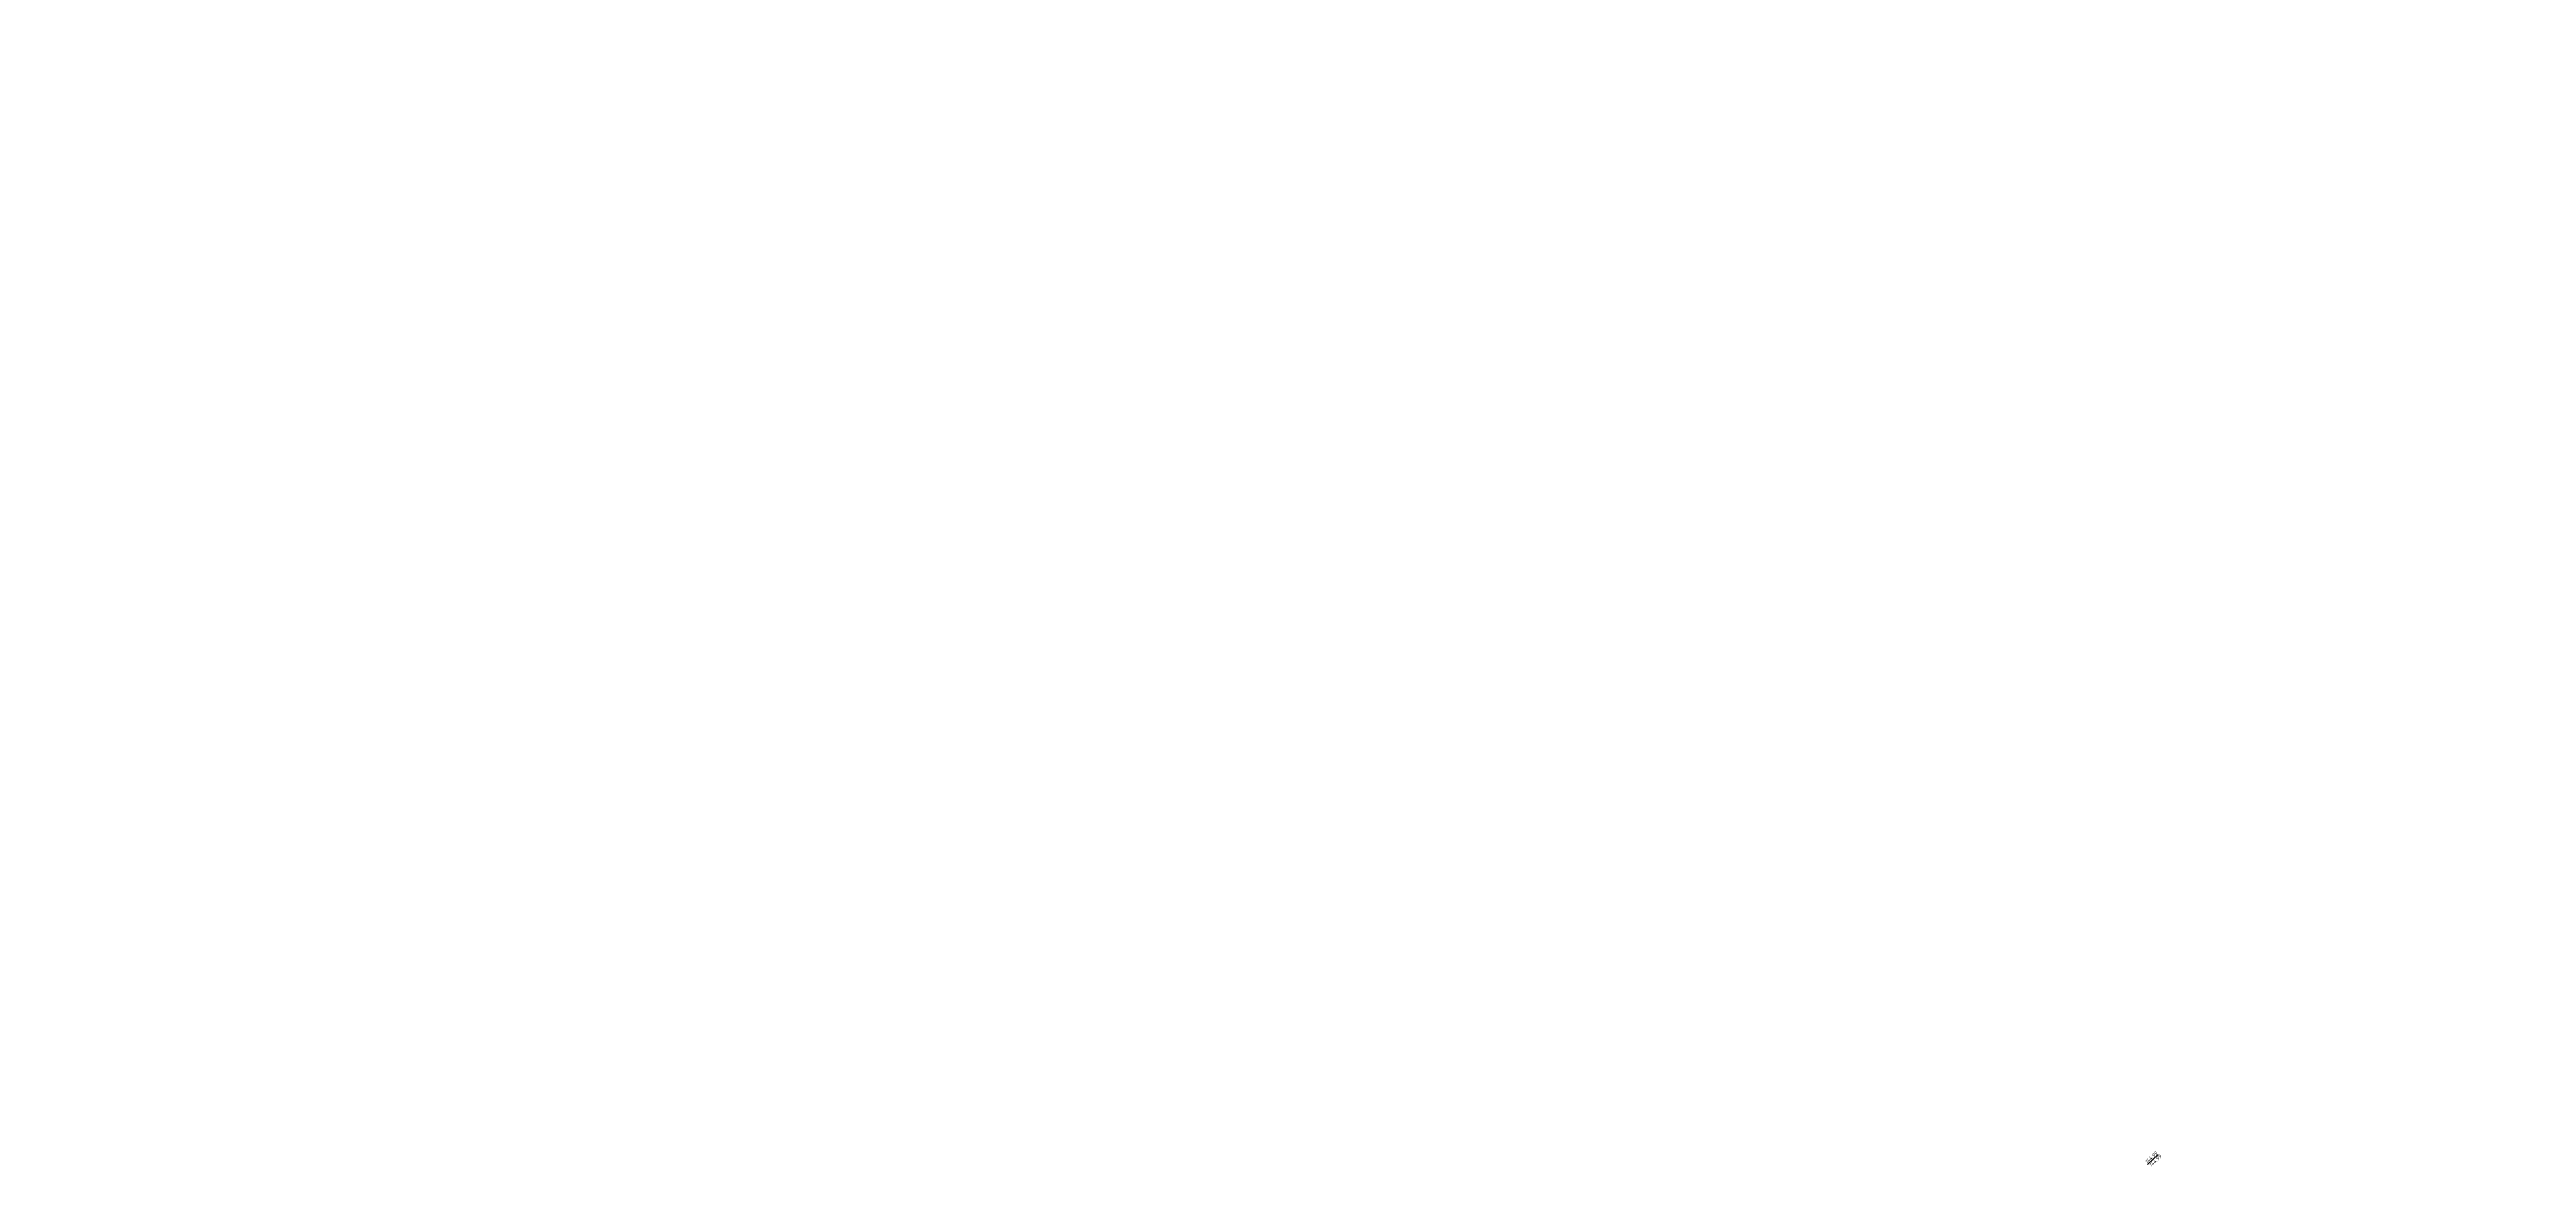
# Model space of a CAD drawing. Header units: metres. Extents: x 2306714 to 2308412, y 453204 to 454783.
# Drawn here: x 2306748 to 2307563, y 454061 to 454430 of the extents above; entities that cross this region are included whole.
import ezdxf

# ---------------------------------------------------------------- set-up
doc = ezdxf.new("R2010")
doc.units = ezdxf.units.M
doc.layers.add('АД_серый', color=250, linetype='Continuous')
doc.layers.add('ГП_АД том 3.2.6', color=250, linetype='Continuous', lineweight=40)
doc.layers.add('ГП_ВП', color=1, linetype='Continuous', lineweight=40)
doc.styles.add('ASML', font='isocpeui.ttf')

# ---------------------------------------------------------------- blocks, each defined once
blk = doc.blocks.new('АД 3.2.6')
at = {"layer": 'АД_серый'}
h = blk.add_hatch(dxfattribs=at)
h.set_pattern_fill('ANSI37', color=256, scale=0.25)
h.set_pattern_definition([(45, (-2306965.9422, -453205.9558), (-0.56126600757, 0.56126600757), []), (135, (-2306965.9422, -453205.9558), (-0.56126600757, -0.56126600757), [])])
edge = h.paths.add_edge_path()
edge.add_line((1053.93, 1206.09), (1054.03, 1208.2))
edge.add_line((1054.03, 1208.2), (1018.62, 1175.79))
edge.add_line((1018.62, 1175.79), (966.99, 1128.52))
edge.add_line((966.99, 1128.52), (878.48, 1047.49))
edge.add_line((878.48, 1047.49), (841.6, 1013.73))
edge.add_line((841.6, 1013.73), (814.31, 988.74))
edge.add_line((814.31, 988.74), (777.44, 954.98))
edge.add_line((777.44, 954.98), (740.56, 921.22))
edge.add_line((740.56, 921.22), (666.8, 853.69))
edge.add_line((666.8, 853.69), (629.92, 819.92))
edge.add_line((629.92, 819.92), (593.04, 786.16))
edge.add_line((593.04, 786.16), (556.17, 752.4))
edge.add_line((556.17, 752.4), (292.42, 510.93))
edge.add_line((292.42, 510.93), (59.06, 297.28))
edge.add_arc((479.25, -161.67), 622.25, 132.47509, 141.1318)
edge.add_line((-5.23, 228.81), (-27.96, 200.61))
edge.add_arc((-516.72, 594.55), 627.75, 312.47523, 321.1318, ccw=False)
edge.add_line((-92.82, 131.54), (-212.23, 22.21))
edge.add_line((-212.23, 22.21), (-211.22, 21.1))
edge.add_line((-211.22, 21.1), (-91.8, 130.43))
edge.add_arc((-516.72, 594.55), 629.25, 312.47523, 321.1318)
edge.add_line((-26.79, 199.67), (-4.06, 227.87))
edge.add_arc((479.25, -161.67), 620.75, 132.47509, 141.1318, ccw=False)
edge.add_line((60.07, 296.18), (293.45, 509.84))
edge.add_line((293.45, 509.84), (557.18, 751.29))
edge.add_line((557.18, 751.29), (594.06, 785.05))
edge.add_line((594.06, 785.05), (630.94, 818.82))
edge.add_line((630.94, 818.82), (667.81, 852.58))
edge.add_line((667.81, 852.58), (741.57, 920.11))
edge.add_line((741.57, 920.11), (778.45, 953.87))
edge.add_line((778.45, 953.87), (815.33, 987.64))
edge.add_line((815.33, 987.64), (842.62, 1012.62))
edge.add_line((842.62, 1012.62), (879.5, 1046.38))
edge.add_line((879.5, 1046.38), (968.01, 1127.42))
edge.add_line((968.01, 1127.42), (1019.63, 1174.69))
edge.add_line((1019.63, 1174.69), (1053.93, 1206.09))

msp = doc.modelspace()

# ---------------------------------------------------------------- block references
at = {"layer": 'ГП_АД том 3.2.6'}
msp.add_blockref('АД 3.2.6', (2306959.994, 453221.76), dxfattribs=at)

# ---------------------------------------------------------------- next in the draw order: texts
at = {"layer": 'ГП_ВП', "color": 1, "linetype": 'Continuous', "lineweight": 20, "insert": (2307439.698, 454065.379, 144.99), "char_height": 1.15, "width": 4.33539, "attachment_point": 5, "rotation": 42.599846, "style": 'ASML', "bg_fill": 3, "box_fill_scale": 1.326087, "bg_fill_color": 9, "bg_fill_true_color": 13158600, "bg_fill_transparency": 0}
msp.add_mtext('144.99', dxfattribs=at)

# ---------------------------------------------------------------- next in the draw order: texts
at = {"layer": 'ГП_ВП', "color": 7, "linetype": 'Continuous', "lineweight": 20, "insert": (2307438.88, 454063.098, 144.99), "char_height": 1.15, "width": 4.33539, "attachment_point": 1, "rotation": 42.599846, "style": 'ASML', "bg_fill": 3, "box_fill_scale": 1.326087, "bg_fill_color": 9, "bg_fill_true_color": 13158600, "bg_fill_transparency": 0}
msp.add_mtext('144.99', dxfattribs=at)

# ---------------------------------------------------------------- next in the draw order: linework, layer by layer
at = {"layer": 'ГП_ВП', "color": 7, "linetype": 'Continuous', "lineweight": 20}
msp.add_line((2307438.526, 454063.146, 144.99), (2307442.022, 454066.361, 144.99), dxfattribs=at)

doc.saveas('drawing.dxf')
